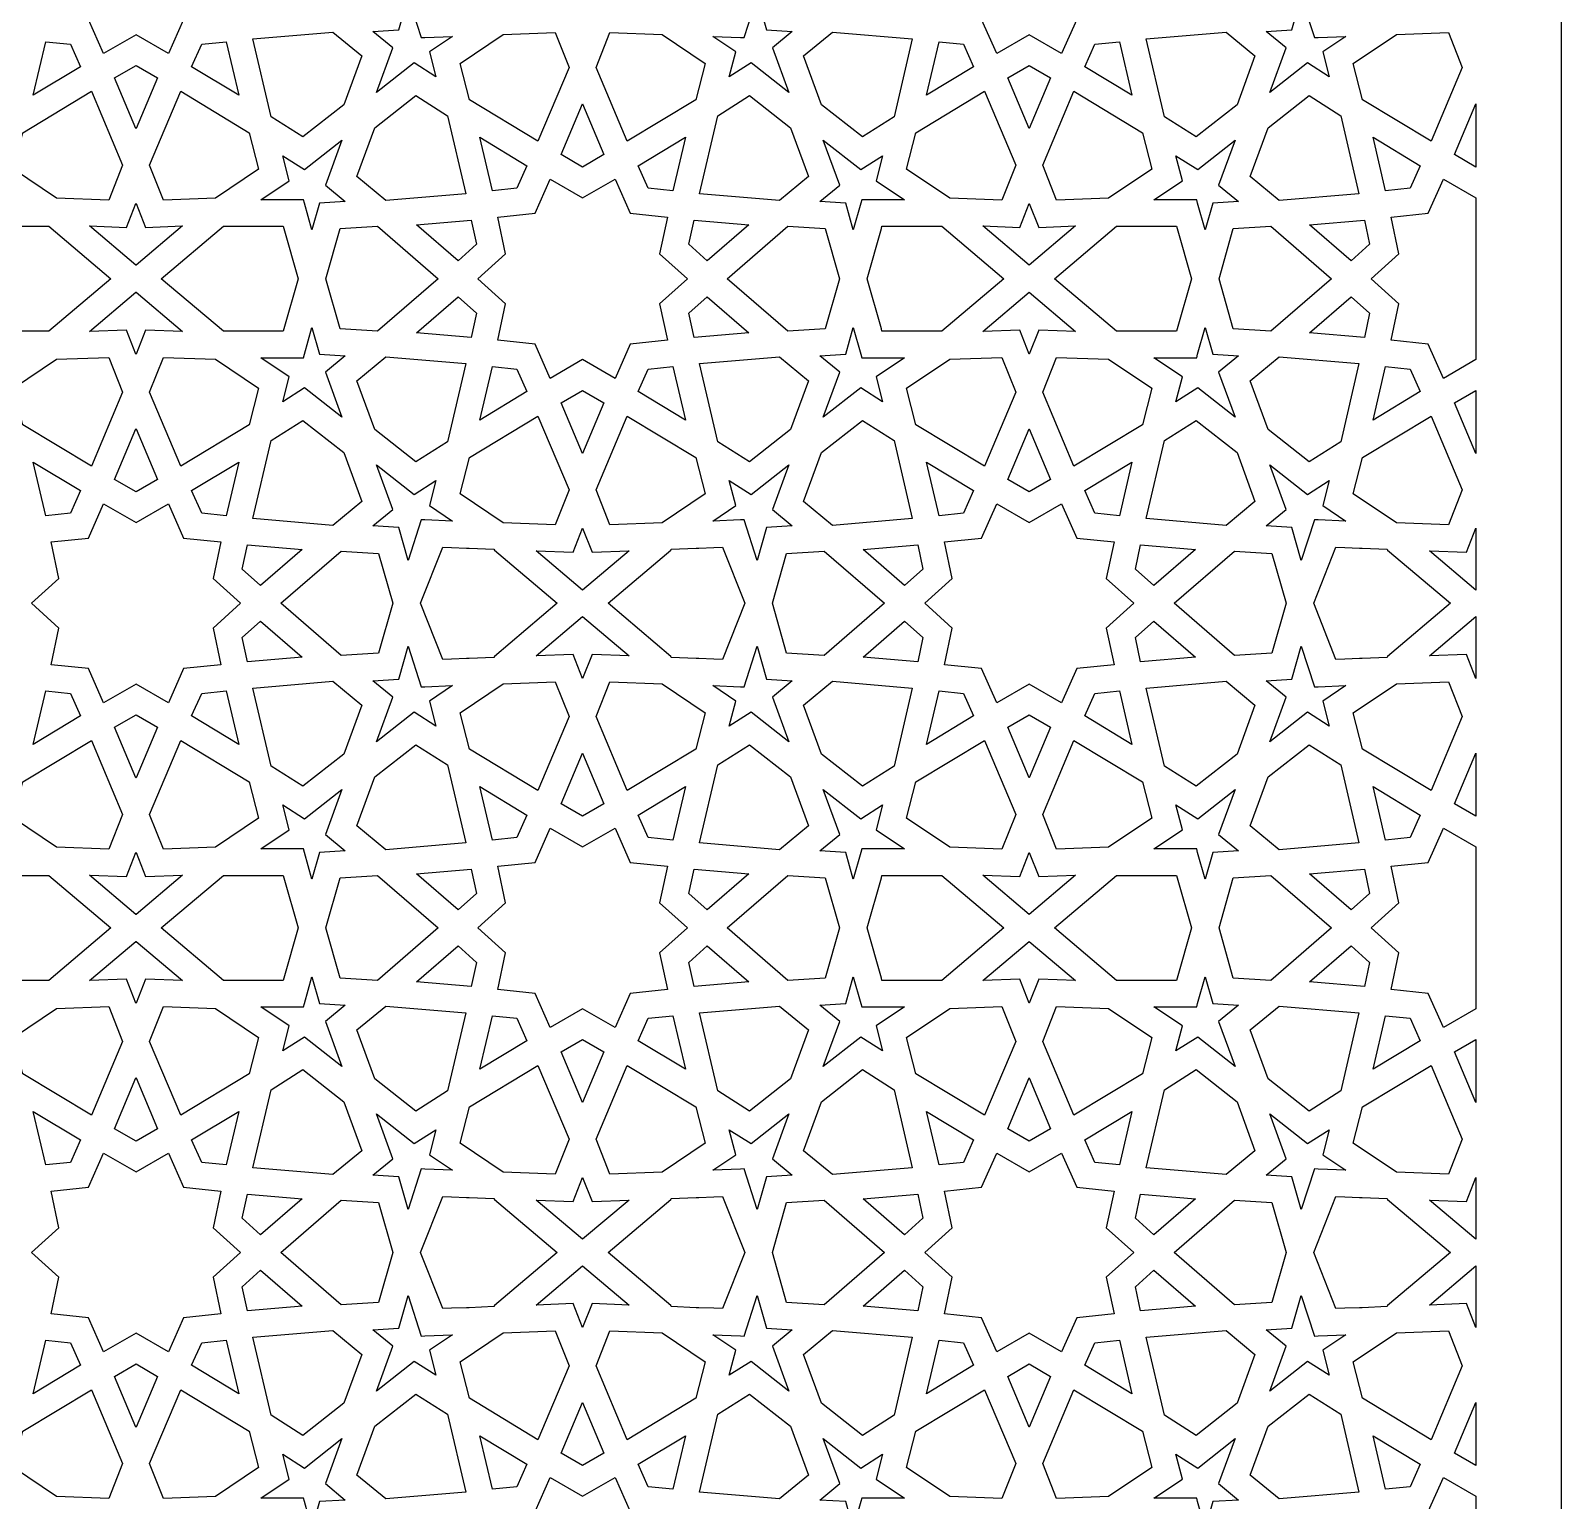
# Model space of a CAD drawing. Extents: x -500 to 500, y -1000 to 1000.
# Drawn here: x -37 to 500, y -542 to -27 of the extents above; entities that cross this region are included whole.
import ezdxf

# ---------------------------------------------------------------- set-up
doc = ezdxf.new("R2010")
doc.units = 0
doc.layers.add('PLAN_1', color=18, linetype='CONTINUOUS')

msp = doc.modelspace()

# ---------------------------------------------------------------- linework, layer by layer
at = {"layer": 'PLAN_1'}
for points in [[(-500, -1000), (500, -1000), (500, 1000), (-500, 1000)], [(-36.67, 0), (-27.02, 8.7), (-29.74, 21.53), (-16.7, 22.9), (-11.36, 34.88), (0, 28.32), (11.36, 34.88), (16.7, 22.9), (29.74, 21.53), (27.02, 8.7), (36.67, 0), (27.02, -8.7), (29.74, -21.53), (16.7, -22.9), (11.36, -34.88), (0, -28.32), (-11.36, -34.88), (-16.7, -22.9), (-29.74, -21.53), (-27.02, -8.7)], [(276.66, 0), (286.32, 8.7), (283.59, 21.53), (296.64, 22.9), (301.97, 34.88), (313.33, 28.32), (324.7, 34.88), (330.03, 22.9), (343.08, 21.53), (340.35, 8.7), (350.01, 0), (340.35, -8.7), (343.08, -21.53), (330.03, -22.9), (324.7, -34.88), (313.33, -28.32), (301.97, -34.88), (296.64, -22.9), (283.59, -21.53), (286.32, -8.7)], [(100.04, -29.31), (101.31, -29.24), (111.04, -28.87), (102.95, -34.3), (105.21, -43.06), (97.57, -38.2), (84.34, -48.61), (90.11, -32.91), (83.13, -27.15), (92.16, -26.59), (95.41, -15.06)], [(221.17, -26.59), (230.21, -27.15), (223.23, -32.91), (228.99, -48.61), (215.76, -38.2), (208.12, -43.06), (210.38, -34.3), (202.29, -28.87), (212.02, -29.24), (213.29, -29.31), (217.93, -15.06)], [(413.37, -29.31), (414.65, -29.24), (424.38, -28.87), (416.29, -34.3), (418.55, -43.06), (410.91, -38.2), (397.67, -48.61), (403.44, -32.91), (396.46, -27.15), (405.5, -26.59), (408.74, -15.06)], [(-23.04, -31.63), (-19.52, -39.53), (-36.04, -49.52), (-31.64, -30.72)], [(36.04, -49.52), (19.52, -39.53), (23.04, -31.63), (31.64, -30.72)], [(79.18, -35.73), (72.89, -52.87), (58.52, -64.16), (47.4, -57.09), (41.02, -29.72), (69.02, -27.34)], [(151.92, -39.77), (141, -65.67), (116.94, -51.13), (113.65, -38.37), (128.83, -28.2), (147.08, -27.51)], [(184.51, -28.2), (199.68, -38.37), (196.39, -51.13), (172.34, -65.67), (161.41, -39.77), (166.25, -27.51)], [(272.32, -29.72), (265.93, -57.09), (254.81, -64.16), (240.45, -52.87), (234.15, -35.73), (244.31, -27.34)], [(290.3, -31.63), (293.81, -39.53), (277.29, -49.52), (281.69, -30.72)], [(349.37, -49.52), (332.85, -39.53), (336.37, -31.63), (344.98, -30.72)], [(392.52, -35.73), (386.22, -52.87), (371.86, -64.16), (360.74, -57.09), (354.35, -29.72), (382.36, -27.34)], [(465.25, -39.77), (454.33, -65.67), (430.27, -51.13), (426.98, -38.37), (442.16, -28.2), (460.41, -27.51)], [(7.5, -43.43), (0.01, -61.23), (0, -61.22), (-0.01, -61.23), (-7.5, -43.43), (0, -39.11)], [(320.83, -43.43), (313.34, -61.23), (313.33, -61.22), (313.33, -61.23), (305.84, -43.43), (313.33, -39.11)], [(-4.75, -74.03), (-9.59, -86.29), (-27.84, -85.6), (-43.02, -75.43), (-39.73, -62.67), (-15.67, -48.13)], [(39.73, -62.67), (43.02, -75.43), (27.84, -85.6), (9.59, -86.29), (4.75, -74.03), (15.67, -48.13)], [(308.59, -74.03), (303.75, -86.29), (285.49, -85.6), (270.32, -75.43), (273.6, -62.67), (297.66, -48.13)], [(353.06, -62.67), (356.35, -75.43), (341.18, -85.6), (322.92, -86.29), (318.08, -74.03), (329, -48.13)], [(109.27, -56.71), (115.65, -84.08), (87.65, -86.46), (77.48, -78.07), (83.78, -60.92), (98.15, -49.64)], [(164.16, -70.36), (156.67, -74.69), (156.67, -74.69), (156.66, -74.69), (149.17, -70.36), (156.66, -52.57), (156.67, -52.58), (156.67, -52.57)], [(229.55, -60.92), (235.85, -78.07), (225.69, -86.46), (197.68, -84.08), (204.07, -56.71), (215.19, -49.64)], [(422.6, -56.71), (428.99, -84.08), (400.98, -86.46), (390.82, -78.07), (397.12, -60.92), (411.48, -49.64)], [(470, -52.58), (470, -74.69), (470, -74.69), (462.5, -70.36), (470, -52.57)], [(137.15, -74.27), (133.63, -82.17), (125.03, -83.08), (120.63, -64.28)], [(188.31, -83.08), (179.7, -82.17), (176.19, -74.27), (192.71, -64.28)], [(450.48, -74.27), (446.96, -82.17), (438.36, -83.08), (433.96, -64.28)], [(66.44, -81.06), (73.42, -86.83), (64.38, -87.39), (61.73, -96.75), (59.07, -87.39), (58.74, -86.15), (43.76, -86.15), (53.71, -79.5), (51.45, -70.74), (59.09, -75.6), (72.24, -65.26)], [(254.24, -75.6), (261.88, -70.74), (259.62, -79.5), (269.58, -86.15), (254.59, -86.15), (254.26, -87.39), (251.61, -96.75), (248.95, -87.39), (239.92, -86.83), (246.9, -81.06), (241.09, -65.26)], [(379.77, -81.06), (386.75, -86.83), (377.72, -87.39), (375.06, -96.75), (372.4, -87.39), (372.07, -86.15), (357.09, -86.15), (367.05, -79.5), (364.79, -70.74), (372.43, -75.6), (385.58, -65.26)], [(173.36, -90.9), (186.41, -92.27), (183.68, -105.1), (193.43, -113.87), (193.43, -113.88), (193.43, -113.88), (193.43, -113.88), (193.43, -113.88), (183.68, -122.66), (186.41, -135.49), (173.36, -136.86), (168.03, -148.84), (156.67, -142.28), (156.67, -142.28), (156.66, -142.28), (145.3, -148.84), (139.97, -136.86), (126.93, -135.49), (129.65, -122.66), (119.91, -113.88), (119.91, -113.88), (119.91, -113.88), (119.91, -113.88), (119.91, -113.87), (129.65, -105.1), (126.93, -92.27), (139.97, -90.9), (145.3, -78.92), (156.66, -85.47), (156.67, -85.47), (156.67, -85.47), (168.03, -78.92)], [(470, -85.47), (470, -85.47), (470, -142.28), (470, -142.28), (458.64, -148.84), (453.3, -136.86), (440.26, -135.49), (442.99, -122.66), (433.24, -113.88), (433.24, -113.88), (433.24, -113.88), (433.24, -113.88), (433.24, -113.87), (442.99, -105.1), (440.26, -92.27), (453.3, -90.9), (458.64, -78.92)], [(3.34, -95.87), (16.28, -95.38), (0.01, -109.12), (0.01, -109.12), (0.01, -109.12), (0, -109.12), (0, -109.12), (0, -109.12), (-0.01, -109.12), (-0.01, -109.12), (-0.01, -109.12), (-16.28, -95.38), (-3.34, -95.87), (-0.01, -87.45), (-0.01, -87.46), (0, -87.45), (0.01, -87.46), (0.01, -87.45)], [(316.67, -95.87), (329.61, -95.38), (313.34, -109.12), (313.34, -109.12), (313.34, -109.12), (313.34, -109.12), (313.33, -109.12), (313.33, -109.12), (313.33, -109.12), (313.33, -109.12), (313.32, -109.12), (297.06, -95.38), (310, -95.87), (313.33, -87.45), (313.33, -87.46), (313.33, -87.45), (313.34, -87.46), (313.34, -87.45)], [(-8.86, -113.88), (-30.63, -132.27), (-51.67, -132.27), (-51.89, -131.46), (-56.87, -113.88), (-51.89, -96.3), (-51.67, -95.48), (-30.63, -95.48)], [(51.67, -95.48), (51.89, -96.3), (56.87, -113.88), (51.89, -131.46), (51.67, -132.27), (30.63, -132.27), (8.86, -113.88), (30.63, -95.48)], [(105.97, -113.88), (84.72, -132.27), (71.56, -131.46), (66.58, -113.88), (71.56, -96.3), (84.72, -95.48)], [(119.4, -101.77), (112.97, -107.55), (98.36, -94.93), (117.6, -93.3)], [(214.98, -94.93), (200.37, -107.55), (193.94, -101.77), (195.74, -93.3)], [(241.77, -96.3), (246.75, -113.88), (241.77, -131.46), (228.62, -132.27), (207.36, -113.88), (228.62, -95.48)], [(304.47, -113.88), (282.7, -132.27), (261.66, -132.27), (261.45, -131.46), (256.46, -113.88), (261.45, -96.3), (261.66, -95.48), (282.7, -95.48)], [(365, -95.48), (365.22, -96.3), (370.21, -113.88), (365.22, -131.46), (365, -132.27), (343.97, -132.27), (322.19, -113.88), (343.97, -95.48)], [(419.31, -113.88), (398.05, -132.27), (384.9, -131.46), (379.91, -113.88), (384.9, -96.3), (398.05, -95.48)], [(432.73, -101.77), (426.3, -107.55), (411.69, -94.93), (430.93, -93.3)], [(16.28, -132.37), (3.34, -131.88), (0.01, -140.3), (0.01, -140.3), (0, -140.3), (-0.01, -140.3), (-0.01, -140.3), (-3.34, -131.88), (-16.28, -132.37), (-0.01, -118.63), (-0.01, -118.63), (-0.01, -118.63), (0, -118.63), (0, -118.63), (0, -118.63), (0.01, -118.63), (0.01, -118.63), (0.01, -118.63)], [(119.4, -125.99), (117.6, -134.45), (98.36, -132.83), (112.97, -120.2)], [(214.98, -132.83), (195.74, -134.45), (193.94, -125.99), (200.37, -120.2)], [(329.61, -132.37), (316.67, -131.88), (313.34, -140.3), (313.34, -140.3), (313.33, -140.3), (313.33, -140.3), (313.33, -140.3), (310, -131.88), (297.06, -132.37), (313.32, -118.63), (313.33, -118.63), (313.33, -118.63), (313.33, -118.63), (313.33, -118.63), (313.34, -118.63), (313.34, -118.63), (313.34, -118.63), (313.34, -118.63)], [(432.73, -125.99), (430.93, -134.45), (411.69, -132.83), (426.3, -120.2)], [(64.38, -140.37), (73.42, -140.93), (66.44, -146.69), (72.24, -162.5), (59.09, -152.16), (51.45, -157.02), (53.71, -148.25), (43.76, -141.6), (58.74, -141.6), (59.07, -140.37), (61.73, -131)], [(254.26, -140.37), (254.59, -141.6), (269.58, -141.6), (259.62, -148.25), (261.88, -157.02), (254.24, -152.16), (241.09, -162.5), (246.9, -146.69), (239.92, -140.93), (248.95, -140.37), (251.61, -131)], [(377.72, -140.37), (386.75, -140.93), (379.77, -146.69), (385.58, -162.5), (372.43, -152.16), (364.79, -157.02), (367.05, -148.25), (357.09, -141.6), (372.07, -141.6), (372.4, -140.37), (375.06, -131)], [(-4.75, -153.72), (-15.67, -179.62), (-39.73, -165.09), (-43.02, -152.33), (-27.84, -142.16), (-9.59, -141.47)], [(27.84, -142.16), (43.02, -152.33), (39.73, -165.09), (15.67, -179.62), (4.75, -153.72), (9.59, -141.47)], [(115.65, -143.68), (109.27, -171.05), (98.15, -178.12), (83.78, -166.83), (77.48, -149.68), (87.65, -141.29)], [(133.63, -145.58), (137.15, -153.48), (120.63, -163.48), (125.03, -144.68)], [(192.71, -163.48), (176.19, -153.48), (179.7, -145.58), (188.31, -144.68)], [(235.85, -149.68), (229.55, -166.83), (215.19, -178.12), (204.07, -171.05), (197.68, -143.68), (225.69, -141.29)], [(308.59, -153.72), (297.66, -179.62), (273.6, -165.09), (270.32, -152.33), (285.49, -142.16), (303.75, -141.47)], [(341.18, -142.16), (356.35, -152.33), (353.06, -165.09), (329, -179.62), (318.08, -153.72), (322.92, -141.47)], [(428.99, -143.68), (422.6, -171.05), (411.48, -178.12), (397.12, -166.83), (390.82, -149.68), (400.98, -141.29)], [(446.96, -145.58), (450.48, -153.48), (433.96, -163.48), (438.36, -144.68)], [(164.16, -157.39), (156.67, -175.19), (156.67, -175.18), (156.66, -175.19), (149.17, -157.39), (156.66, -153.07), (156.67, -153.07), (156.67, -153.07)], [(470, -153.07), (470, -175.18), (470, -175.19), (462.5, -157.39), (470, -153.07)], [(72.89, -174.88), (79.18, -192.03), (69.02, -200.42), (41.02, -198.04), (47.4, -170.66), (58.52, -163.59)], [(151.92, -187.99), (147.08, -200.25), (128.83, -199.56), (113.65, -189.39), (116.94, -176.62), (141, -162.09)], [(196.39, -176.62), (199.68, -189.39), (184.51, -199.56), (166.25, -200.25), (161.41, -187.99), (172.34, -162.09)], [(265.93, -170.66), (272.32, -198.04), (244.31, -200.42), (234.15, -192.03), (240.45, -174.88), (254.81, -163.59)], [(386.22, -174.88), (392.52, -192.03), (382.36, -200.42), (354.35, -198.04), (360.74, -170.66), (371.86, -163.59)], [(465.25, -187.99), (460.41, -200.25), (442.16, -199.56), (426.98, -189.39), (430.27, -176.62), (454.33, -162.09)], [(7.5, -184.32), (0, -188.65), (-7.5, -184.32), (-0.01, -166.53), (0, -166.53), (0.01, -166.53)], [(320.83, -184.32), (313.33, -188.65), (305.84, -184.32), (313.33, -166.53), (313.33, -166.53), (313.34, -166.53)], [(-19.52, -188.23), (-23.04, -196.13), (-31.64, -197.03), (-36.04, -178.24)], [(31.64, -197.03), (23.04, -196.13), (19.52, -188.23), (36.04, -178.24)], [(97.57, -189.55), (105.21, -184.69), (102.95, -193.46), (111.04, -198.88), (101.31, -198.51), (100.04, -198.45), (95.41, -212.7), (92.16, -201.17), (83.13, -200.61), (90.11, -194.85), (84.34, -179.15)], [(223.23, -194.85), (230.21, -200.61), (221.17, -201.17), (217.93, -212.7), (213.29, -198.45), (212.02, -198.51), (202.29, -198.88), (210.38, -193.46), (208.12, -184.69), (215.76, -189.55), (228.99, -179.15)], [(293.81, -188.23), (290.3, -196.13), (281.69, -197.03), (277.29, -178.24)], [(344.98, -197.03), (336.37, -196.13), (332.85, -188.23), (349.37, -178.24)], [(410.91, -189.55), (418.55, -184.69), (416.29, -193.46), (424.38, -198.88), (414.65, -198.51), (413.37, -198.45), (408.74, -212.7), (405.5, -201.17), (396.46, -200.61), (403.44, -194.85), (397.67, -179.15)], [(-36.67, -227.76), (-27.02, -219.06), (-29.74, -206.23), (-16.7, -204.86), (-11.36, -192.87), (0, -199.43), (11.36, -192.87), (16.7, -204.86), (29.74, -206.23), (27.02, -219.06), (36.67, -227.76), (27.02, -236.46), (29.74, -249.29), (16.7, -250.66), (11.36, -262.64), (0, -256.08), (-11.36, -262.64), (-16.7, -250.66), (-29.74, -249.29), (-27.02, -236.46)], [(330.03, -204.86), (343.08, -206.23), (340.35, -219.06), (350.01, -227.76), (350.01, -227.76), (350.01, -227.76), (340.35, -236.46), (343.08, -249.29), (330.03, -250.66), (324.7, -262.64), (313.33, -256.08), (301.97, -262.64), (296.64, -250.66), (283.59, -249.29), (286.32, -236.46), (276.66, -227.76), (276.66, -227.76), (276.66, -227.76), (286.32, -219.06), (283.59, -206.23), (296.64, -204.86), (301.97, -192.87), (313.33, -199.43), (324.7, -192.87)], [(160, -209.83), (172.94, -209.34), (156.67, -223.09), (140.39, -209.34), (153.33, -209.83), (156.66, -201.41), (156.66, -201.41), (156.67, -201.41), (156.67, -201.41), (156.67, -201.41)], [(470, -223.09), (453.73, -209.34), (466.67, -209.83), (469.99, -201.41), (470, -201.41), (470, -201.41)], [(58.31, -208.89), (43.7, -221.51), (37.27, -215.72), (39.07, -207.26)], [(110.69, -208.21), (115.9, -208.41), (116.83, -208.41), (125.57, -208.78), (125.71, -209.16), (147.72, -227.76), (125.71, -246.36), (125.57, -246.73), (116.83, -247.1), (115.9, -247.1), (110.69, -247.3), (107.57, -247.42), (99.81, -227.76), (107.57, -208.1)], [(213.52, -227.76), (205.76, -247.42), (202.64, -247.3), (197.43, -247.1), (196.5, -247.1), (187.76, -246.73), (187.63, -246.36), (165.61, -227.76), (165.62, -227.76), (165.61, -227.76), (187.63, -209.16), (187.76, -208.78), (196.5, -208.41), (197.43, -208.41), (202.64, -208.21), (205.76, -208.1)], [(276.06, -215.72), (269.63, -221.51), (255.02, -208.89), (274.26, -207.26)], [(371.64, -208.89), (357.04, -221.51), (350.61, -215.72), (352.41, -207.26)], [(424.02, -208.21), (429.23, -208.41), (430.17, -208.41), (438.9, -208.78), (439.04, -209.16), (461.05, -227.76), (439.04, -246.36), (438.9, -246.73), (430.17, -247.1), (429.23, -247.1), (424.02, -247.3), (420.9, -247.42), (413.14, -227.76), (420.9, -208.1)], [(85.11, -210.26), (90.07, -227.76), (85.11, -245.26), (71.95, -246.07), (50.79, -227.76), (71.95, -209.44)], [(262.55, -227.76), (241.38, -246.07), (228.23, -245.26), (223.27, -227.76), (228.23, -210.26), (241.38, -209.44)], [(398.44, -210.26), (403.4, -227.76), (398.44, -245.26), (385.29, -246.07), (364.12, -227.76), (385.29, -209.44)], [(58.31, -246.62), (39.07, -248.25), (37.27, -239.79), (43.7, -234)], [(172.94, -246.17), (160, -245.68), (156.67, -254.1), (156.67, -254.1), (156.67, -254.1), (156.66, -254.1), (156.66, -254.1), (153.33, -245.68), (140.39, -246.17), (156.67, -232.43)], [(276.06, -239.79), (274.26, -248.25), (255.02, -246.62), (269.63, -234)], [(371.64, -246.62), (352.41, -248.25), (350.61, -239.79), (357.04, -234)], [(470, -254.1), (470, -254.1), (469.99, -254.1), (466.67, -245.68), (453.73, -246.17), (470, -232.43)], [(100.04, -257.07), (101.31, -257), (111.04, -256.63), (102.95, -262.05), (105.21, -270.82), (97.57, -265.96), (84.34, -276.36), (90.11, -260.67), (83.13, -254.9), (92.16, -254.34), (95.41, -242.82)], [(221.17, -254.34), (230.21, -254.9), (223.23, -260.67), (228.99, -276.36), (215.76, -265.96), (208.12, -270.82), (210.38, -262.05), (202.29, -256.63), (212.02, -257), (213.29, -257.07), (217.93, -242.82)], [(413.37, -257.07), (414.65, -257), (424.38, -256.63), (416.29, -262.05), (418.55, -270.82), (410.91, -265.96), (397.67, -276.36), (403.44, -260.67), (396.46, -254.9), (405.5, -254.34), (408.74, -242.82)], [(79.18, -263.48), (72.89, -280.63), (58.52, -291.92), (47.4, -284.85), (41.02, -257.48), (69.02, -255.09)], [(151.92, -267.52), (141, -293.42), (116.94, -278.89), (113.65, -266.13), (128.83, -255.96), (147.08, -255.26)], [(184.51, -255.96), (199.68, -266.13), (196.39, -278.89), (172.34, -293.42), (161.41, -267.52), (166.25, -255.26)], [(272.32, -257.48), (265.93, -284.85), (254.81, -291.92), (240.45, -280.63), (234.15, -263.48), (244.31, -255.09)], [(392.52, -263.48), (386.22, -280.63), (371.86, -291.92), (360.74, -284.85), (354.35, -257.48), (382.36, -255.09)], [(465.25, -267.52), (454.33, -293.42), (430.27, -278.89), (426.98, -266.13), (442.16, -255.96), (460.41, -255.26)], [(-23.04, -259.38), (-19.52, -267.28), (-36.04, -277.28), (-31.64, -258.48)], [(36.04, -277.28), (19.52, -267.28), (23.04, -259.38), (31.64, -258.48)], [(290.3, -259.38), (293.81, -267.28), (277.29, -277.28), (281.69, -258.48)], [(349.37, -277.28), (332.85, -267.28), (336.37, -259.38), (344.98, -258.48)], [(7.5, -271.19), (0.01, -288.98), (0, -288.98), (-0.01, -288.98), (-7.5, -271.19), (0, -266.86)], [(320.83, -271.19), (313.34, -288.98), (313.33, -288.98), (313.33, -288.98), (305.84, -271.19), (313.33, -266.86)], [(-4.75, -301.79), (-9.59, -314.05), (-27.84, -313.35), (-43.02, -303.18), (-39.73, -290.42), (-15.67, -275.89)], [(39.73, -290.42), (43.02, -303.18), (27.84, -313.35), (9.59, -314.05), (4.75, -301.79), (15.67, -275.89)], [(109.27, -284.46), (115.65, -311.84), (87.65, -314.22), (77.48, -305.83), (83.78, -288.68), (98.15, -277.39)], [(229.55, -288.68), (235.85, -305.83), (225.69, -314.22), (197.68, -311.84), (204.07, -284.46), (215.19, -277.39)], [(308.59, -301.79), (303.75, -314.05), (285.49, -313.35), (270.32, -303.18), (273.6, -290.42), (297.66, -275.89)], [(353.06, -290.42), (356.35, -303.18), (341.18, -313.35), (322.92, -314.05), (318.08, -301.79), (329, -275.89)], [(422.6, -284.46), (428.99, -311.84), (400.98, -314.22), (390.82, -305.83), (397.12, -288.68), (411.48, -277.39)], [(164.16, -298.12), (156.67, -302.45), (156.67, -302.45), (156.66, -302.45), (149.17, -298.12), (156.66, -280.33), (156.67, -280.33), (156.67, -280.33)], [(470, -280.33), (470, -302.45), (470, -302.45), (462.5, -298.12), (470, -280.33)], [(66.44, -308.82), (73.42, -314.58), (64.38, -315.14), (61.73, -324.51), (59.07, -315.14), (58.74, -313.91), (43.76, -313.91), (53.71, -307.26), (51.45, -298.49), (59.09, -303.35), (72.24, -293.02)], [(137.15, -302.03), (133.63, -309.93), (125.03, -310.83), (120.63, -292.03)], [(188.31, -310.83), (179.7, -309.93), (176.19, -302.03), (192.71, -292.03)], [(254.24, -303.35), (261.88, -298.49), (259.62, -307.26), (269.58, -313.91), (254.59, -313.91), (254.26, -315.14), (251.61, -324.51), (248.95, -315.14), (239.92, -314.58), (246.9, -308.82), (241.09, -293.02)], [(379.77, -308.82), (386.75, -314.58), (377.72, -315.14), (375.06, -324.51), (372.4, -315.14), (372.07, -313.91), (357.09, -313.91), (367.05, -307.26), (364.79, -298.49), (372.43, -303.35), (385.58, -293.02)], [(450.48, -302.03), (446.96, -309.93), (438.36, -310.83), (433.96, -292.03)], [(173.36, -318.65), (186.41, -320.02), (183.68, -332.85), (193.43, -341.63), (193.43, -341.63), (193.43, -341.63), (193.43, -341.64), (193.43, -341.64), (183.68, -350.42), (186.41, -363.24), (173.36, -364.62), (168.03, -376.6), (156.67, -370.04), (156.67, -370.04), (156.66, -370.04), (145.3, -376.6), (139.97, -364.62), (126.93, -363.24), (129.65, -350.42), (119.91, -341.64), (119.91, -341.64), (119.91, -341.63), (119.91, -341.63), (119.91, -341.63), (129.65, -332.85), (126.93, -320.02), (139.97, -318.65), (145.3, -306.67), (156.66, -313.23), (156.67, -313.23), (156.67, -313.23), (168.03, -306.67)], [(470, -313.23), (470, -313.23), (470, -370.04), (470, -370.04), (458.64, -376.6), (453.3, -364.62), (440.26, -363.24), (442.99, -350.42), (433.24, -341.64), (433.24, -341.64), (433.24, -341.63), (433.24, -341.63), (433.24, -341.63), (442.99, -332.85), (440.26, -320.02), (453.3, -318.65), (458.64, -306.67)], [(3.34, -323.63), (16.28, -323.14), (0.01, -336.88), (0.01, -336.88), (0.01, -336.88), (0, -336.88), (0, -336.88), (0, -336.88), (-0.01, -336.88), (-0.01, -336.88), (-0.01, -336.88), (-16.28, -323.14), (-3.34, -323.63), (-0.01, -315.21), (-0.01, -315.21), (0, -315.21), (0.01, -315.21), (0.01, -315.21)], [(316.67, -323.63), (329.61, -323.14), (313.34, -336.88), (313.34, -336.88), (313.34, -336.88), (313.34, -336.88), (313.33, -336.88), (313.33, -336.88), (313.33, -336.88), (313.33, -336.88), (313.32, -336.88), (297.06, -323.14), (310, -323.63), (313.33, -315.21), (313.33, -315.21), (313.33, -315.21), (313.34, -315.21), (313.34, -315.21)], [(119.4, -329.52), (112.97, -335.31), (98.36, -322.69), (117.6, -321.06)], [(214.98, -322.69), (200.37, -335.31), (193.94, -329.52), (195.74, -321.06)], [(432.73, -329.52), (426.3, -335.31), (411.69, -322.69), (430.93, -321.06)], [(-8.86, -341.63), (-30.63, -360.03), (-51.67, -360.03), (-51.89, -359.21), (-56.87, -341.63), (-51.89, -324.06), (-51.67, -323.24), (-30.63, -323.24)], [(51.67, -323.24), (51.89, -324.06), (56.87, -341.63), (51.89, -359.21), (51.67, -360.03), (30.63, -360.03), (8.86, -341.63), (30.63, -323.24)], [(105.97, -341.63), (84.72, -360.03), (71.56, -359.21), (66.58, -341.63), (71.56, -324.06), (84.72, -323.24)], [(241.77, -324.06), (246.75, -341.63), (241.77, -359.21), (228.62, -360.03), (207.36, -341.63), (228.62, -323.24)], [(304.47, -341.63), (282.7, -360.03), (261.66, -360.03), (261.45, -359.21), (256.46, -341.63), (261.45, -324.06), (261.66, -323.24), (282.7, -323.24)], [(365, -323.24), (365.22, -324.06), (370.21, -341.63), (365.22, -359.21), (365, -360.03), (343.97, -360.03), (322.19, -341.63), (343.97, -323.24)], [(419.31, -341.63), (398.05, -360.03), (384.9, -359.21), (379.91, -341.63), (384.9, -324.06), (398.05, -323.24)], [(16.28, -360.13), (3.34, -359.64), (0.01, -368.06), (0.01, -368.06), (0, -368.06), (-0.01, -368.06), (-0.01, -368.06), (-3.34, -359.64), (-16.28, -360.13), (-0.01, -346.39), (-0.01, -346.39), (-0.01, -346.39), (0, -346.39), (0, -346.39), (0, -346.39), (0.01, -346.39), (0.01, -346.39), (0.01, -346.39)], [(119.4, -353.75), (117.6, -362.21), (98.36, -360.58), (112.97, -347.96)], [(214.98, -360.58), (195.74, -362.21), (193.94, -353.75), (200.37, -347.96)], [(329.61, -360.13), (316.67, -359.64), (313.34, -368.06), (313.34, -368.06), (313.33, -368.06), (313.33, -368.06), (313.33, -368.06), (310, -359.64), (297.06, -360.13), (313.32, -346.39), (313.33, -346.39), (313.33, -346.39), (313.33, -346.39), (313.33, -346.39), (313.34, -346.39), (313.34, -346.39), (313.34, -346.39), (313.34, -346.39)], [(432.73, -353.75), (430.93, -362.21), (411.69, -360.58), (426.3, -347.96)], [(64.38, -368.13), (73.42, -368.69), (66.44, -374.45), (72.24, -390.25), (59.09, -379.92), (51.45, -384.78), (53.71, -376.01), (43.76, -369.36), (58.74, -369.36), (59.07, -368.13), (61.73, -358.76)], [(254.26, -368.13), (254.59, -369.36), (269.58, -369.36), (259.62, -376.01), (261.88, -384.78), (254.24, -379.92), (241.09, -390.25), (246.9, -374.45), (239.92, -368.69), (248.95, -368.13), (251.61, -358.76)], [(377.72, -368.13), (386.75, -368.69), (379.77, -374.45), (385.58, -390.25), (372.43, -379.92), (364.79, -384.78), (367.05, -376.01), (357.09, -369.36), (372.07, -369.36), (372.4, -368.13), (375.06, -358.76)], [(-4.75, -381.48), (-15.67, -407.38), (-39.73, -392.85), (-43.02, -380.08), (-27.84, -369.91), (-9.59, -369.22)], [(27.84, -369.91), (43.02, -380.08), (39.73, -392.85), (15.67, -407.38), (4.75, -381.48), (9.59, -369.22)], [(115.65, -371.43), (109.27, -398.8), (98.15, -405.88), (83.78, -394.59), (77.48, -377.44), (87.65, -369.05)], [(235.85, -377.44), (229.55, -394.59), (215.19, -405.88), (204.07, -398.8), (197.68, -371.43), (225.69, -369.05)], [(308.59, -381.48), (297.66, -407.38), (273.6, -392.85), (270.32, -380.08), (285.49, -369.91), (303.75, -369.22)], [(341.18, -369.91), (356.35, -380.08), (353.06, -392.85), (329, -407.38), (318.08, -381.48), (322.92, -369.22)], [(428.99, -371.43), (422.6, -398.8), (411.48, -405.88), (397.12, -394.59), (390.82, -377.44), (400.98, -369.05)], [(133.63, -373.34), (137.15, -381.24), (120.63, -391.23), (125.03, -372.43)], [(192.71, -391.23), (176.19, -381.24), (179.7, -373.34), (188.31, -372.43)], [(446.96, -373.34), (450.48, -381.24), (433.96, -391.23), (438.36, -372.43)], [(164.16, -385.15), (156.67, -402.94), (156.67, -402.94), (156.66, -402.94), (149.17, -385.15), (156.66, -380.82), (156.67, -380.82), (156.67, -380.82)], [(470, -380.82), (470, -402.94), (470, -402.94), (462.5, -385.15), (470, -380.82)], [(72.89, -402.64), (79.18, -419.79), (69.02, -428.18), (41.02, -425.79), (47.4, -398.42), (58.52, -391.35)], [(151.92, -415.75), (147.08, -428), (128.83, -427.31), (113.65, -417.14), (116.94, -404.38), (141, -389.85)], [(196.39, -404.38), (199.68, -417.14), (184.51, -427.31), (166.25, -428), (161.41, -415.75), (172.34, -389.85)], [(265.93, -398.42), (272.32, -425.79), (244.31, -428.18), (234.15, -419.79), (240.45, -402.64), (254.81, -391.35)], [(386.22, -402.64), (392.52, -419.79), (382.36, -428.18), (354.35, -425.79), (360.74, -398.42), (371.86, -391.35)], [(465.25, -415.75), (460.41, -428), (442.16, -427.31), (426.98, -417.14), (430.27, -404.38), (454.33, -389.85)], [(7.5, -412.08), (0, -416.4), (-7.5, -412.08), (-0.01, -394.28), (0, -394.29), (0.01, -394.28)], [(320.83, -412.08), (313.33, -416.4), (305.84, -412.08), (313.33, -394.28), (313.33, -394.29), (313.34, -394.28)], [(-19.52, -415.98), (-23.04, -423.89), (-31.64, -424.79), (-36.04, -405.99)], [(31.64, -424.79), (23.04, -423.89), (19.52, -415.98), (36.04, -405.99)], [(97.57, -417.31), (105.21, -412.45), (102.95, -421.22), (111.04, -426.64), (101.31, -426.27), (100.04, -426.2), (95.41, -440.45), (92.16, -428.93), (83.13, -428.37), (90.11, -422.6), (84.34, -406.9)], [(223.23, -422.6), (230.21, -428.37), (221.17, -428.93), (217.93, -440.45), (213.29, -426.2), (212.02, -426.27), (202.29, -426.64), (210.38, -421.22), (208.12, -412.45), (215.76, -417.31), (228.99, -406.9)], [(293.81, -415.98), (290.3, -423.89), (281.69, -424.79), (277.29, -405.99)], [(344.98, -424.79), (336.37, -423.89), (332.85, -415.98), (349.37, -405.99)], [(410.91, -417.31), (418.55, -412.45), (416.29, -421.22), (424.38, -426.64), (414.65, -426.27), (413.37, -426.2), (408.74, -440.45), (405.5, -428.93), (396.46, -428.37), (403.44, -422.6), (397.67, -406.9)], [(16.7, -432.61), (29.74, -433.98), (27.02, -446.81), (36.67, -455.51), (36.67, -455.51), (36.67, -455.51), (27.02, -464.21), (29.74, -477.04), (16.7, -478.41), (11.36, -490.39), (0, -483.84), (-11.36, -490.39), (-16.7, -478.41), (-29.74, -477.04), (-27.02, -464.21), (-36.67, -455.51), (-36.67, -455.51), (-36.67, -455.51), (-27.02, -446.81), (-29.74, -433.98), (-16.7, -432.61), (-11.36, -420.63), (0, -427.19), (11.36, -420.63)], [(330.03, -432.61), (343.08, -433.98), (340.35, -446.81), (350.01, -455.51), (350.01, -455.51), (350.01, -455.51), (340.35, -464.21), (343.08, -477.04), (330.03, -478.41), (324.7, -490.39), (313.33, -483.84), (301.97, -490.39), (296.64, -478.41), (283.59, -477.04), (286.32, -464.21), (276.66, -455.51), (276.66, -455.51), (276.66, -455.51), (286.32, -446.81), (283.59, -433.98), (296.64, -432.61), (301.97, -420.63), (313.33, -427.19), (324.7, -420.63)], [(160, -437.59), (172.94, -437.1), (156.67, -450.84), (140.39, -437.1), (153.33, -437.59), (156.66, -429.16), (156.66, -429.17), (156.67, -429.16), (156.67, -429.17), (156.67, -429.16)], [(470, -450.84), (453.73, -437.1), (466.67, -437.59), (469.99, -429.16), (470, -429.17), (470, -429.16)], [(58.31, -436.64), (43.7, -449.27), (37.27, -443.48), (39.07, -435.02)], [(85.11, -438.01), (90.07, -455.51), (85.11, -473.01), (71.95, -473.83), (50.79, -455.51), (71.95, -437.2)], [(110.69, -435.97), (115.9, -436.17), (116.83, -436.17), (125.57, -436.53), (125.71, -436.91), (147.72, -455.51), (125.71, -474.11), (125.57, -474.49), (116.83, -474.86), (115.9, -474.86), (110.69, -475.05), (107.57, -475.17), (99.81, -455.51), (107.57, -435.85)], [(213.52, -455.51), (205.76, -475.17), (202.64, -475.05), (197.43, -474.86), (196.5, -474.86), (187.76, -474.49), (187.63, -474.11), (165.61, -455.51), (165.62, -455.51), (165.61, -455.51), (187.63, -436.91), (187.76, -436.53), (196.5, -436.17), (197.43, -436.17), (202.64, -435.97), (205.76, -435.85)], [(262.55, -455.51), (241.38, -473.83), (228.23, -473.01), (223.27, -455.51), (228.23, -438.01), (241.38, -437.2)], [(276.06, -443.48), (269.63, -449.27), (255.02, -436.64), (274.26, -435.02)], [(371.64, -436.64), (357.04, -449.27), (350.61, -443.48), (352.41, -435.02)], [(398.44, -438.01), (403.4, -455.51), (398.44, -473.01), (385.29, -473.83), (364.12, -455.51), (385.29, -437.2)], [(424.02, -435.97), (429.23, -436.17), (430.17, -436.17), (438.9, -436.53), (439.04, -436.91), (461.05, -455.51), (461.05, -455.51), (439.04, -474.11), (438.9, -474.49), (430.17, -474.86), (429.23, -474.86), (424.02, -475.05), (420.9, -475.17), (413.14, -455.51), (420.9, -435.85)], [(58.31, -474.38), (39.07, -476.01), (37.27, -467.55), (43.7, -461.76)], [(172.94, -473.93), (160, -473.44), (156.67, -481.86), (156.67, -481.86), (156.67, -481.86), (156.66, -481.86), (156.66, -481.86), (153.33, -473.44), (140.39, -473.93), (156.67, -460.18)], [(276.06, -467.55), (274.26, -476.01), (255.02, -474.38), (269.63, -461.76)], [(371.64, -474.38), (352.41, -476.01), (350.61, -467.55), (357.04, -461.76)], [(470, -481.86), (470, -481.86), (469.99, -481.86), (466.67, -473.44), (453.73, -473.93), (470, -460.18)], [(100.04, -484.82), (101.31, -484.76), (111.04, -484.39), (102.95, -489.81), (105.21, -498.57), (97.57, -493.72), (84.34, -504.12), (90.11, -488.42), (83.13, -482.66), (92.16, -482.1), (95.41, -470.57)], [(221.17, -482.1), (230.21, -482.66), (223.23, -488.42), (228.99, -504.12), (215.76, -493.72), (208.12, -498.57), (210.38, -489.81), (202.29, -484.39), (212.02, -484.76), (213.29, -484.82), (217.93, -470.57)], [(413.37, -484.82), (414.65, -484.76), (424.38, -484.39), (416.29, -489.81), (418.55, -498.57), (410.91, -493.72), (397.67, -504.12), (403.44, -488.42), (396.46, -482.66), (405.5, -482.1), (408.74, -470.57)], [(79.18, -491.24), (72.89, -508.39), (58.52, -519.68), (47.4, -512.6), (41.02, -485.23), (69.02, -482.85)], [(151.92, -495.28), (141, -521.18), (116.94, -506.65), (113.65, -493.88), (128.83, -483.71), (147.08, -483.02)], [(184.51, -483.71), (199.68, -493.88), (196.39, -506.65), (172.34, -521.18), (161.41, -495.28), (166.25, -483.02)], [(272.32, -485.23), (265.93, -512.6), (254.81, -519.68), (240.45, -508.39), (234.15, -491.24), (244.31, -482.85)], [(392.52, -491.24), (386.22, -508.39), (371.86, -519.68), (360.74, -512.6), (354.35, -485.23), (382.36, -482.85)], [(465.25, -495.28), (454.33, -521.18), (430.27, -506.65), (426.98, -493.88), (442.16, -483.71), (460.41, -483.02)], [(-23.04, -487.14), (-19.52, -495.04), (-36.04, -505.03), (-31.64, -486.23)], [(36.04, -505.03), (19.52, -495.04), (23.04, -487.14), (31.64, -486.23)], [(290.3, -487.14), (293.81, -495.04), (277.29, -505.03), (281.69, -486.23)], [(349.37, -505.03), (332.85, -495.04), (336.37, -487.14), (344.98, -486.23)], [(7.5, -498.95), (0.01, -516.74), (0, -516.74), (-0.01, -516.74), (-7.5, -498.95), (0, -494.62)], [(320.83, -498.95), (313.34, -516.74), (313.33, -516.74), (313.33, -516.74), (305.84, -498.95), (313.33, -494.62)], [(-4.75, -529.54), (-9.59, -541.8), (-27.84, -541.11), (-43.02, -530.94), (-39.73, -518.18), (-15.67, -503.65)], [(39.73, -518.18), (43.02, -530.94), (27.84, -541.11), (9.59, -541.8), (4.75, -529.54), (15.67, -503.65)], [(308.59, -529.54), (303.75, -541.8), (285.49, -541.11), (270.32, -530.94), (273.6, -518.18), (297.66, -503.65)], [(353.06, -518.18), (356.35, -530.94), (341.18, -541.11), (322.92, -541.8), (318.08, -529.54), (329, -503.65)], [(109.27, -512.22), (115.65, -539.59), (87.65, -541.98), (77.48, -533.59), (83.78, -516.44), (98.15, -505.15)], [(164.16, -525.88), (156.67, -530.2), (156.67, -530.2), (156.66, -530.2), (149.17, -525.88), (156.66, -508.08), (156.67, -508.09), (156.67, -508.08)], [(229.55, -516.44), (235.85, -533.59), (225.69, -541.98), (197.68, -539.59), (204.07, -512.22), (215.19, -505.15)], [(422.6, -512.22), (428.99, -539.59), (400.98, -541.98), (390.82, -533.59), (397.12, -516.44), (411.48, -505.15)], [(470, -508.09), (470, -530.2), (470, -530.2), (462.5, -525.88), (470, -508.08)], [(66.44, -536.57), (73.42, -542.34), (64.38, -542.9), (61.73, -552.27), (59.07, -542.9), (58.74, -541.67), (43.76, -541.67), (53.71, -535.02), (51.45, -526.25), (59.09, -531.11), (72.24, -520.77)], [(137.15, -529.78), (133.63, -537.69), (125.03, -538.59), (120.63, -519.79)], [(188.31, -538.59), (179.7, -537.69), (176.19, -529.78), (192.71, -519.79)], [(254.24, -531.11), (261.88, -526.25), (259.62, -535.02), (269.58, -541.67), (254.59, -541.67), (254.26, -542.9), (251.61, -552.27), (248.95, -542.9), (239.92, -542.34), (246.9, -536.57), (241.09, -520.77)], [(379.77, -536.57), (386.75, -542.34), (377.72, -542.9), (375.06, -552.27), (372.4, -542.9), (372.07, -541.67), (357.09, -541.67), (367.05, -535.02), (364.79, -526.25), (372.43, -531.11), (385.58, -520.77)], [(450.48, -529.78), (446.96, -537.69), (438.36, -538.59), (433.96, -519.79)], [(470, -540.99), (470, -540.99), (470, -597.8), (470, -597.79), (458.64, -604.35), (453.3, -592.37), (440.26, -591), (442.99, -578.17), (433.24, -569.4), (433.24, -569.39), (433.24, -569.39), (433.24, -569.39), (433.24, -569.39), (442.99, -560.61), (440.26, -547.78), (453.3, -546.41), (458.64, -534.43)]]:
    msp.add_lwpolyline(points, close=True, dxfattribs=at)
msp.add_lwpolyline([(139.97, -546.41), (145.3, -534.43), (156.66, -540.99), (156.67, -540.99), (156.67, -540.99), (168.03, -534.43), (173.36, -546.41)], dxfattribs=at)

doc.saveas('drawing.dxf')
